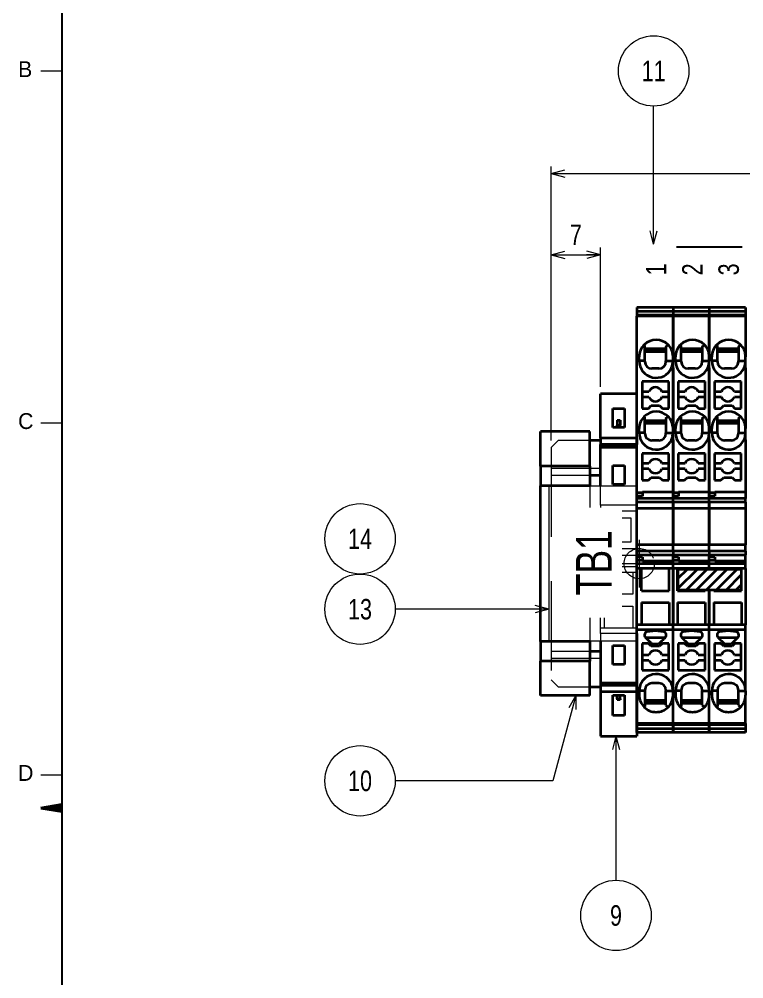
# Model space of a CAD drawing. Header units: millimetres. Extents: x 7 to 587, y 2 to 418.
# Drawn here: x 26.9 to 129.9, y 181 to 317.4 of the extents above; entities that cross this region are included whole.
import ezdxf
from ezdxf.enums import TextEntityAlignment as Align

# ---------------------------------------------------------------- set-up
doc = ezdxf.new("R2010")
doc.units = ezdxf.units.MM
doc.linetypes.add('DASHDOT', pattern=[25.3, 12.7, -6.3, 0, -6.3])
doc.linetypes.add('DASHED', pattern=[19, 12.7, -6.3])
for name, color, linetype in [('GR1_01', 7, 'Continuous'), ('GR1_04', 7, 'Continuous'), ('GR1_15', 7, 'Continuous'), ('GR1_16', 7, 'Continuous'), ('図面枠C7M', 7, 'Continuous')]:
    doc.layers.add(name, color=color, linetype=linetype)
doc.styles.add('HG丸ｺﾞｼｯｸM-PRO', font='')
doc.styles.get('HG丸ｺﾞｼｯｸM-PRO').set_extended_font_data('HG丸ｺﾞｼｯｸM-PRO')

# ---------------------------------------------------------------- blocks, each defined once
blk = doc.blocks.new('BLKF025')
at = {"layer": '図面枠C7M', "color": 3, "linetype": 'Continuous', "lineweight": 35}
for p, q in [((30.067393, 205.236108), (30.09438, 205.263095)), ((30.188706, 205.216), (30.264271, 205.291564)), ((30.310019, 205.195891), (30.434161, 205.320033)), ((30.431331, 205.175782), (30.604052, 205.348503)), ((30.552644, 205.155673), (30.773942, 205.376972)), ((30.673956, 205.135565), (30.943833, 205.405441)), ((30.795269, 205.115456), (31.113723, 205.43391)), ((30.916582, 205.095347), (31.283614, 205.462379)), ((31.037894, 205.075238), (31.453504, 205.490848)), ((31.159207, 205.05513), (31.623395, 205.519317)), ((31.280519, 205.035021), (31.793285, 205.547787)), ((31.401832, 205.014912), (31.963176, 205.576256)), ((31.523145, 204.994803), (32.133066, 205.604725)), ((31.644457, 204.974695), (32.302957, 205.633194)), ((31.76577, 204.954586), (32.472847, 205.661663)), ((31.887082, 204.934477), (32.642738, 205.690132)), ((32.008395, 204.914368), (32.812628, 205.718601)), ((32.129708, 204.894259), (32.982519, 205.747071)), ((32.25102, 204.874151), (33, 205.62313)), ((32.372333, 204.854042), (33, 205.481709)), ((32.493645, 204.833933), (33, 205.340288)), ((32.614958, 204.813824), (33, 205.198866)), ((32.736271, 204.793716), (33, 205.057445)), ((32.857583, 204.773607), (33, 204.916024)), ((32.978896, 204.753498), (33, 204.774602))]:
    blk.add_line(p, q, dxfattribs=at)
blk = doc.blocks.new('BLKF023')
at = {"layer": '図面枠C7M', "color": 2, "linetype": 'Continuous', "lineweight": 25}
blk.add_line((33, 410), (33, 10), dxfattribs=at)
at = {"layer": '図面枠C7M', "color": 4, "linetype": 'Continuous', "lineweight": 13}
for p, q in [((30, 310), (33, 310)), ((30, 260), (33, 260)), ((30, 210), (33, 210))]:
    blk.add_line(p, q, dxfattribs=at)
at = {"layer": '図面枠C7M', "color": 3, "linetype": 'Continuous', "lineweight": 35}
for p, q in [((33, 205.75), (30, 205.25)), ((30, 205.25), (33, 204.75))]:
    blk.add_line(p, q, dxfattribs=at)
blk.add_blockref('BLKF025', (0, 0), dxfattribs=at)
at = {"layer": '図面枠C7M', "color": 4, "linetype": 'Continuous', "lineweight": 13, "style": 'HG丸ｺﾞｼｯｸM-PRO'}
for s, width, p in [('B', 1.004704, (26.79, 308.45)), ('D', 1.002334, (26.79, 208.45))]:
    blk.add_text(s, height=2.25, dxfattribs=dict(at, width=width)).set_placement(p, align=Align.BOTTOM_LEFT)
at = {"layer": '図面枠C7M', "color": 3, "linetype": 'Continuous', "lineweight": 35, "style": 'HG丸ｺﾞｼｯｸM-PRO', "width": 1.001214}
blk.add_text('C', height=2.25, dxfattribs=at).set_placement((26.79, 258.45), align=Align.BOTTOM_LEFT)
blk = doc.blocks.new('FXTIP_ARROW_S')
at = {"color": 0, "linetype": 'Continuous', "lineweight": -2}
for q in [(-1, 0), (-0.966, 0.259), (-0.966, -0.259)]:
    blk.add_line((0, 0), q, dxfattribs=at)
blk = doc.blocks.new('FXTIP_ARROW_E')
at = {"color": 0, "linetype": 'Continuous', "lineweight": -2}
for q in [(-1, 0), (-0.966, 0.259), (-0.966, -0.259)]:
    blk.add_line((0, 0), q, dxfattribs=at)
blk = doc.blocks.new('BLKF072')
at = {"layer": 'GR1_04', "color": 3, "linetype": 'Continuous', "lineweight": 35}
for p, q in [((120.49, 239.22), (120.49, 236.22)), ((120.49, 239.22), (129.49, 239.22)), ((129.49, 239.22), (129.49, 236.22)), ((129.49, 236.22), (120.49, 236.22))]:
    blk.add_line(p, q, dxfattribs=at)
blk = doc.blocks.new('BLKF073')
at = {"layer": 'GR1_01', "color": 3, "linetype": 'Continuous', "lineweight": 35}
for p, q in [((109.5, 257.83), (109.5, 264.1)), ((114.65, 264.1), (109.5, 264.1)), ((114.65, 257.83), (114.65, 264.1)), ((111.23, 262.05), (112.93, 262.05)), ((111.23, 259.35), (111.23, 262.05)), ((112.93, 262.05), (112.93, 259.35)), ((111.88, 259.35), (111.23, 259.35)), ((111.88, 260.39), (112.28, 260.39)), ((111.88, 260.39), (111.88, 259.69)), ((111.88, 259.69), (112.28, 259.69)), ((111.88, 259.35), (111.88, 259.69)), ((112.28, 259.35), (111.88, 259.35)), ((112.28, 260.39), (112.28, 259.69)), ((112.28, 259.35), (112.28, 259.69)), ((112.93, 259.35), (112.28, 259.35)), ((109.5, 257.83), (109.5, 256.9)), ((114.65, 257.83), (109.5, 257.83)), ((114.65, 257.83), (114.65, 256.9)), ((114.65, 256.9), (109.5, 256.9)), ((109.5, 256.8), (109.5, 256.9)), ((114.65, 256.8), (109.5, 256.8)), ((109.5, 256.54), (109.5, 256.8)), ((109.5, 256.54), (114.65, 256.54)), ((109.5, 251), (109.5, 256.54)), ((114.65, 256.8), (114.65, 256.9)), ((114.65, 256.54), (114.65, 256.8)), ((114.65, 248.31), (114.65, 256.54)), ((111.23, 253.95), (112.93, 253.95)), ((111.23, 251.25), (111.23, 253.95)), ((112.93, 253.95), (112.93, 251.25)), ((112.93, 251.25), (111.23, 251.25)), ((114.65, 247.49), (114.65, 248.31)), ((114.65, 242.12), (114.65, 247.49)), ((114.65, 241.19), (114.65, 242.12)), ((114.65, 239.52), (114.65, 241.19)), ((114.65, 238.8), (114.65, 239.52)), ((114.65, 230.8), (114.65, 238.8)), ((114.65, 230.08), (114.65, 230.8)), ((114.65, 230.08), (114.65, 223.06)), ((109.5, 229), (109.5, 223.06)), ((111.23, 228.35), (112.93, 228.35)), ((111.23, 225.65), (111.23, 228.35)), ((112.93, 228.35), (112.93, 225.65)), ((112.93, 225.65), (111.23, 225.65)), ((109.5, 223.06), (114.65, 223.06)), ((109.5, 223.06), (109.5, 222.8)), ((109.5, 222.8), (114.65, 222.8)), ((109.5, 222.8), (109.5, 222.7)), ((114.65, 222.7), (109.5, 222.7)), ((109.5, 222.7), (109.5, 221.77)), ((114.65, 223.06), (114.65, 222.8)), ((114.65, 222.8), (114.65, 222.7)), ((114.65, 222.7), (114.65, 221.77)), ((114.65, 221.77), (109.5, 221.77)), ((109.5, 221.77), (109.5, 215.5)), ((111.23, 221.3), (111.88, 221.3)), ((111.23, 218.4), (111.23, 221.3)), ((111.88, 221.3), (112.28, 221.3)), ((111.88, 220.79), (111.88, 221.3)), ((112.28, 221.3), (112.93, 221.3)), ((112.28, 220.79), (112.28, 221.3)), ((112.93, 221.3), (112.93, 218.4)), ((114.65, 221.77), (114.65, 215.5)), ((111.88, 220.79), (111.88, 220.65)), ((111.88, 220.79), (112.28, 220.79)), ((112.28, 220.65), (111.88, 220.65)), ((112.28, 220.79), (112.28, 220.65)), ((112.93, 218.4), (111.23, 218.4)), ((109.5, 215.5), (114.65, 215.5))]:
    blk.add_line(p, q, dxfattribs=at)
at = {"layer": 'GR1_01', "color": 4, "linetype": 'DASHED', "lineweight": 13}
for p, q in [((109.5, 248.31), (109.5, 251)), ((114.65, 248.31), (109.5, 248.31)), ((109.5, 248.31), (109.5, 247.97)), ((112.56, 247.49), (114.65, 247.49)), ((112.56, 246.48), (113.83, 246.48)), ((113.83, 246.48), (113.83, 243.03)), ((113.83, 243.03), (112.56, 243.03)), ((112.56, 242.12), (114.65, 242.12)), ((112.56, 241.19), (114.65, 241.19)), ((114.65, 239.52), (112.56, 239.52)), ((112.56, 238.8), (114.08, 238.8)), ((114.08, 238.8), (114.65, 238.8)), ((114.08, 238.8), (114.08, 235.65)), ((114.08, 235.65), (112.56, 235.65)), ((112.56, 233.95), (114.08, 233.95)), ((114.08, 233.95), (114.08, 230.8)), ((109.5, 230.8), (109.5, 232.27)), ((110.08, 230.8), (110.08, 232.27)), ((109.5, 230.08), (109.5, 230.8)), ((110.08, 230.8), (109.5, 230.8)), ((114.08, 230.8), (110.08, 230.8)), ((114.65, 230.8), (114.08, 230.8)), ((109.5, 230.08), (109.5, 229)), ((114.65, 230.08), (109.5, 230.08))]:
    blk.add_line(p, q, dxfattribs=at)
blk = doc.blocks.new('BLKF074')
at = {"layer": 'GR1_01', "color": 4, "linetype": 'DASHED', "lineweight": 13}
for p, q in [((103.5, 257.5), (102.5, 256.5)), ((102.5, 256.5), (102.5, 223.5)), ((108, 257.5), (103.5, 257.5)), ((109.5, 253.5), (102.5, 253.5)), ((108, 252.5), (102.5, 252.5)), ((108, 227.5), (102.5, 227.5)), ((109.5, 226.5), (102.5, 226.5)), ((103.5, 222.5), (102.5, 223.5)), ((103.5, 222.5), (108, 222.5))]:
    blk.add_line(p, q, dxfattribs=at)
at = {"layer": 'GR1_01', "color": 3, "linetype": 'Continuous', "lineweight": 35}
for p, q in [((109.5, 257.5), (108, 257.5)), ((109.5, 252.5), (108, 252.5)), ((109.5, 227.5), (108, 227.5)), ((108, 222.5), (109.5, 222.5))]:
    blk.add_line(p, q, dxfattribs=at)
at = {"layer": 'GR1_01', "color": 4, "linetype": 'DASHDOT', "lineweight": 13}
for p, q in [((115, 243.38), (115, 236.62)), ((112.56, 240), (118.38, 240))]:
    blk.add_line(p, q, dxfattribs=at)
at = {"layer": 'GR1_01', "color": 4, "linetype": 'DASHED', "lineweight": 13}
blk.add_circle((115, 240), 2.15, dxfattribs=at)
blk = doc.blocks.new('BLKF120')
at = {"layer": 'GR1_01', "color": 3, "linetype": 'Continuous', "lineweight": 35}
for p, q in [((101, 253.85), (101, 258.75)), ((108, 258.75), (101, 258.75)), ((108, 253.85), (108, 258.75)), ((101, 253.85), (101, 251.05)), ((108, 253.85), (101, 253.85)), ((108, 253.85), (108, 251)), ((108, 251.05), (101, 251.05)), ((101, 228.95), (101, 251.05)), ((108, 251), (108, 251.05)), ((101, 228.95), (101, 226.15)), ((108, 228.95), (101, 228.95)), ((108, 228.95), (108, 229)), ((108, 229), (108, 228.95)), ((108, 228.95), (108, 226.15)), ((101, 221.25), (101, 226.15)), ((108, 226.15), (101, 226.15)), ((108, 221.25), (108, 226.15)), ((108, 221.25), (101, 221.25))]:
    blk.add_line(p, q, dxfattribs=at)
at = {"layer": 'GR1_01', "color": 4, "linetype": 'DASHED', "lineweight": 13}
for p, q in [((108, 251), (108, 247.97)), ((108, 232.27), (108, 229))]:
    blk.add_line(p, q, dxfattribs=at)
blk = doc.blocks.new('BLKF133')
at = {"layer": 'GR1_01', "color": 4, "linetype": 'Continuous', "lineweight": 13}
for p, q in [((114.65, 251), (102.15, 251)), ((102.15, 251), (102.15, 229)), ((114.65, 229), (114.65, 251)), ((102.15, 229), (114.65, 229))]:
    blk.add_line(p, q, dxfattribs=at)
blk = doc.blocks.new('BLKF134')
at = {"layer": 'GR1_01', "color": 3, "linetype": 'Continuous', "lineweight": 35}
for p, q in [((114.65, 276.4), (114.65, 275.85)), ((119.8, 276.4), (114.65, 276.4)), ((114.65, 275.85), (114.65, 275.32)), ((114.65, 275.85), (119.8, 275.85)), ((119.8, 276.4), (119.8, 275.85)), ((119.8, 275.85), (119.8, 275.32)), ((119.8, 275.32), (114.65, 275.32)), ((114.65, 275.32), (114.65, 275.15)), ((114.65, 250.05), (114.65, 275.15)), ((119.8, 275.15), (114.65, 275.15)), ((119.8, 275.32), (119.8, 275.15)), ((119.8, 275.15), (119.8, 270.4)), ((115.8, 271), (115.7, 271.1)), ((115.8, 270.55), (115.8, 271)), ((115.8, 270.4), (115.8, 270.55)), ((115.8, 270.55), (118.8, 270.55)), ((115.8, 270.15), (115.8, 270.4)), ((118.8, 270.4), (115.8, 270.4)), ((115.8, 268.8), (115.8, 270.15)), ((115.8, 270.15), (118.8, 270.15)), ((118.8, 270.8), (119.1, 271.1)), ((118.8, 270.8), (118.8, 270.55)), ((118.8, 270.55), (118.8, 270.4)), ((118.8, 270.4), (118.8, 270.15)), ((118.8, 270.15), (118.8, 268.8)), ((119.8, 270.4), (119.58, 270.4)), ((119.8, 270.4), (119.8, 269.4)), ((115, 268.8), (115, 269.4)), ((115.8, 268.8), (115, 268.8)), ((115.8, 268.7), (115.8, 268.8)), ((118.8, 268.8), (119.8, 268.8)), ((118.8, 268.7), (118.8, 268.8)), ((119.8, 268.8), (119.8, 269.4)), ((119.8, 267.8), (119.8, 268.8)), ((119.8, 267.8), (119.58, 267.8)), ((119.8, 267.8), (119.8, 260.2)), ((119.2, 265.85), (115.4, 265.85)), ((115.4, 265.85), (115.4, 264.45)), ((119.2, 264.45), (119.2, 265.85)), ((115.4, 264.45), (116.38, 264.45)), ((115.4, 264.45), (115.4, 263.65)), ((116.38, 263.65), (115.4, 263.65)), ((115.4, 263.65), (115.4, 262.05)), ((118.22, 264.45), (119.2, 264.45)), ((119.2, 263.65), (118.22, 263.65)), ((119.2, 263.65), (119.2, 264.45)), ((119.2, 262.05), (119.2, 263.65)), ((115.4, 262.05), (116.3, 262.05)), ((116.3, 262.05), (116.7, 262.45)), ((116.7, 262.45), (117.9, 262.45)), ((117.9, 262.45), (118.3, 262.05)), ((118.3, 262.05), (119.2, 262.05)), ((115.8, 260.8), (115.7, 260.9)), ((115.8, 260.35), (115.8, 260.8)), ((118.8, 260.6), (119.1, 260.9)), ((118.8, 260.6), (118.8, 260.35)), ((115, 258.6), (115, 259.2)), ((115.8, 260.2), (115.8, 260.35)), ((115.8, 260.35), (118.8, 260.35)), ((115.8, 259.95), (115.8, 260.2)), ((118.8, 260.2), (115.8, 260.2)), ((115.8, 258.6), (115.8, 259.95)), ((115.8, 259.95), (118.8, 259.95)), ((118.8, 260.35), (118.8, 260.2)), ((118.8, 260.2), (118.8, 259.95)), ((118.8, 259.95), (118.8, 258.6)), ((119.8, 260.2), (119.58, 260.2)), ((119.8, 260.2), (119.8, 259.2)), ((119.8, 258.6), (119.8, 259.2)), ((115.8, 258.6), (115, 258.6)), ((115.8, 258.5), (115.8, 258.6)), ((118.8, 258.6), (119.8, 258.6)), ((118.8, 258.5), (118.8, 258.6)), ((119.8, 257.6), (119.8, 258.6)), ((119.8, 257.6), (119.58, 257.6)), ((119.8, 257.6), (119.8, 250.15)), ((119.2, 255.65), (115.4, 255.65)), ((115.4, 255.65), (115.4, 254.25)), ((119.2, 254.25), (119.2, 255.65)), ((115.4, 254.25), (115.4, 253.45)), ((115.4, 254.25), (116.38, 254.25)), ((118.22, 254.25), (119.2, 254.25)), ((119.2, 253.45), (119.2, 254.25)), ((115.4, 253.45), (115.4, 251.85)), ((116.38, 253.45), (115.4, 253.45)), ((119.2, 253.45), (118.22, 253.45)), ((119.2, 251.85), (119.2, 253.45)), ((115.4, 251.85), (116.3, 251.85)), ((116.3, 251.85), (116.7, 252.25)), ((116.7, 252.25), (117.9, 252.25)), ((117.9, 252.25), (118.3, 251.85)), ((118.3, 251.85), (119.2, 251.85)), ((114.65, 249.59), (114.65, 250.05)), ((115.45, 250.05), (114.65, 250.05)), ((115.45, 249.59), (114.65, 249.59)), ((114.65, 249.24), (114.65, 249.59)), ((115.45, 250.05), (115.45, 250.15)), ((119.8, 250.15), (115.45, 250.15)), ((115.45, 250.05), (115.45, 249.59)), ((119.8, 250.15), (119.8, 249.24)), ((114.65, 248.73), (114.65, 249.24)), ((119.8, 249.24), (114.65, 249.24)), ((114.65, 247.82), (114.65, 248.73)), ((119.8, 248.73), (114.65, 248.73)), ((119.8, 248.73), (119.8, 249.24)), ((119.8, 248.73), (119.8, 247.82)), ((114.65, 242.68), (114.65, 247.82)), ((119.8, 247.82), (114.65, 247.82)), ((119.8, 247.82), (119.8, 242.68)), ((114.65, 241.77), (114.65, 242.68)), ((119.8, 242.68), (114.65, 242.68)), ((119.8, 241.77), (114.65, 241.77)), ((114.65, 241.77), (114.65, 241.26)), ((119.8, 241.77), (119.8, 242.68)), ((119.8, 241.77), (119.8, 241.26)), ((114.65, 240.91), (114.65, 241.26)), ((114.65, 241.26), (119.8, 241.26)), ((114.65, 240.45), (114.65, 240.91)), ((115.45, 240.91), (114.65, 240.91)), ((115.45, 240.45), (114.65, 240.45)), ((114.65, 240.02), (114.65, 240.45)), ((114.65, 240.02), (119.8, 240.02)), ((114.65, 239.3), (114.65, 240.02)), ((115.45, 240.91), (115.45, 240.45)), ((115.45, 240.45), (115.45, 240.35)), ((119.8, 240.35), (115.45, 240.35)), ((119.8, 240.35), (119.8, 241.26)), ((119.8, 240.02), (119.8, 240.35)), ((119.8, 239.3), (119.8, 240.02)), ((114.65, 231.3), (114.65, 239.3)), ((115.3, 239.3), (114.65, 239.3)), ((115.3, 236.15), (115.3, 239.3)), ((119.23, 239.3), (115.3, 239.3)), ((119.23, 236.15), (119.23, 239.3)), ((119.8, 239.3), (119.23, 239.3)), ((119.8, 239.3), (119.8, 231.3)), ((115.3, 236.15), (119.23, 236.15)), ((115.3, 234.45), (119.23, 234.45)), ((115.3, 234.45), (115.3, 231.3)), ((119.23, 234.45), (119.23, 231.3)), ((115.3, 231.3), (114.65, 231.3)), ((114.65, 230.58), (114.65, 231.3)), ((114.65, 217.26), (114.65, 230.58)), ((119.8, 230.58), (114.65, 230.58)), ((119.23, 231.3), (115.3, 231.3)), ((119.8, 231.3), (119.23, 231.3)), ((119.8, 230.58), (119.8, 231.3)), ((119.8, 222.9), (119.8, 230.58)), ((115.91, 229.48), (118.69, 229.48)), ((116.3, 228.65), (115.4, 228.65)), ((115.4, 228.65), (115.4, 227.05)), ((116.7, 228.25), (116.3, 228.65)), ((117.9, 228.25), (116.7, 228.25)), ((118.3, 228.65), (117.9, 228.25)), ((119.2, 228.65), (118.3, 228.65)), ((119.2, 227.05), (119.2, 228.65)), ((115.4, 227.05), (115.4, 226.25)), ((115.4, 227.05), (116.38, 227.05)), ((118.22, 227.05), (119.2, 227.05)), ((119.2, 226.25), (119.2, 227.05)), ((115.4, 226.25), (115.4, 224.85)), ((116.38, 226.25), (115.4, 226.25)), ((119.2, 226.25), (118.22, 226.25)), ((119.2, 224.85), (119.2, 226.25)), ((115.4, 224.85), (119.2, 224.85)), ((119.8, 222.9), (119.58, 222.9)), ((119.8, 221.9), (119.8, 222.9)), ((115.8, 221.9), (115, 221.9)), ((115, 221.9), (115, 221.3)), ((115.8, 222), (115.8, 221.9)), ((115.8, 221.9), (115.8, 220.55)), ((118.8, 222), (118.8, 221.9)), ((118.8, 221.9), (119.8, 221.9)), ((118.8, 220.55), (118.8, 221.9)), ((119.8, 221.9), (119.8, 221.3)), ((119.8, 220.3), (119.8, 221.3)), ((115.8, 219.7), (115.7, 219.6)), ((118.8, 220.55), (115.8, 220.55)), ((115.8, 220.55), (115.8, 220.3)), ((118.8, 220.3), (115.8, 220.3)), ((115.8, 220.3), (115.8, 220.15)), ((115.8, 220.15), (118.8, 220.15)), ((115.8, 220.15), (115.8, 219.7)), ((118.8, 220.3), (118.8, 220.55)), ((118.8, 220.15), (118.8, 220.3)), ((118.8, 219.9), (118.8, 220.15)), ((118.8, 219.9), (119.1, 219.6)), ((119.8, 220.3), (119.58, 220.3)), ((119.8, 217.26), (119.8, 220.3)), ((114.65, 217.09), (114.65, 217.26)), ((119.8, 217.26), (114.65, 217.26)), ((114.65, 216.55), (114.65, 217.09)), ((119.8, 217.09), (114.65, 217.09)), ((119.8, 217.26), (119.8, 217.09)), ((119.8, 217.09), (119.8, 216.55)), ((114.65, 216), (114.65, 216.55)), ((114.65, 216.55), (119.8, 216.55)), ((119.8, 216), (114.65, 216)), ((119.8, 216.55), (119.8, 216))]:
    blk.add_line(p, q, dxfattribs=at)
for centre, radius, start, end in [((117.4, 269.4), 2.4, 45, 135), ((117.4, 269.4), 2.4, 135, 180), ((117.4, 269.4), 2.4, 24.6243, 45), ((117.4, 269.4), 2.4, 0, 24.6243), ((117.4, 268.8), 2.4, 180, 335.3757), ((116.8, 268.7), 1, 180, 270), ((117.8, 268.7), 1, 270, 0), ((117.4, 268.8), 2.4, 335.3757, 0), ((117.3, 264.05), 1, 23.5782, 156.4218), ((117.3, 264.05), 1, 203.5782, 336.4218), ((117.4, 259.2), 2.4, 135, 180), ((117.4, 259.2), 2.4, 45, 135), ((117.4, 259.2), 2.4, 24.6243, 45), ((117.4, 259.2), 2.4, 0, 24.6243), ((117.4, 258.6), 2.4, 180, 335.3757), ((116.8, 258.5), 1, 180, 270), ((117.8, 258.5), 1, 270, 0), ((117.4, 258.6), 2.4, 335.3757, 0), ((117.3, 253.85), 1, 23.5782, 156.4218), ((117.3, 253.85), 1, 203.5782, 336.4218), ((116.25, 229.85), 0.5, 95.4406, 224.9997), ((118.35, 229.85), 0.5, 315, 84.5597), ((117.3, 226.65), 1, 23.5782, 156.4218), ((117.3, 226.65), 1, 203.5782, 336.4218), ((117.4, 221.9), 2.4, 24.6243, 180), ((116.8, 222), 1, 90, 180), ((117.8, 222), 1, 0, 90), ((117.4, 221.9), 2.4, 0, 24.6243), ((117.4, 221.3), 2.4, 180, 225), ((117.4, 221.3), 2.4, 335.3757, 0), ((117.4, 221.3), 2.4, 225, 315), ((117.4, 221.3), 2.4, 315, 335.3757)]:
    blk.add_arc(centre, radius, start, end, dxfattribs=at)
for points, knots in [([(117.8, 267.7), (117.76, 267.7), (117.68, 267.7), (117.55, 267.7), (117.41, 267.7), (117.28, 267.7), (117.15, 267.7), (117.03, 267.7), (116.91, 267.7), (116.84, 267.7), (116.8, 267.7)], [0, 0, 0, 0, 0.1216783, 0.2511232, 0.3866031, 0.5226333, 0.6535034, 0.7768386, 0.8919103, 1, 1, 1, 1]), ([(117.8, 257.5), (117.76, 257.5), (117.68, 257.5), (117.55, 257.5), (117.41, 257.5), (117.28, 257.5), (117.15, 257.5), (117.03, 257.5), (116.91, 257.5), (116.84, 257.5), (116.8, 257.5)], [0, 0, 0, 0, 0.1216783, 0.2511232, 0.3866031, 0.5226333, 0.6535034, 0.7768386, 0.8919103, 1, 1, 1, 1]), ([(115.91, 229.48), (115.99, 229.4), (116.14, 229.25), (116.37, 229.02), (116.61, 228.79), (116.76, 228.63), (116.84, 228.55)], [0, 0, 0, 0, 0.323038, 0.646076, 0.980696, 1.315315, 1.315315, 1.315315, 1.315315]), ([(118.69, 229.48), (118.61, 229.4), (118.46, 229.25), (118.23, 229.02), (117.99, 228.79), (117.84, 228.63), (117.76, 228.55)], [0, 0, 0, 0, 0.323038, 0.646076, 0.980696, 1.315315, 1.315315, 1.315315, 1.315315]), ([(117.8, 223), (117.76, 223), (117.68, 223), (117.55, 223), (117.41, 223), (117.28, 223), (117.15, 223), (117.03, 223), (116.91, 223), (116.84, 223), (116.8, 223)], [0, 0, 0, 0, 0.1216783, 0.2511232, 0.3866031, 0.5226333, 0.6535034, 0.7768386, 0.8919103, 1, 1, 1, 1])]:
    blk.add_open_spline(points, degree=3, knots=knots, dxfattribs=at)
for points in [[(117.3, 230.45), (117.21, 230.44), (117.03, 230.43), (116.75, 230.4), (116.48, 230.37), (116.29, 230.36), (116.2, 230.35)], [(118.4, 230.35), (118.31, 230.36), (118.12, 230.37), (117.85, 230.4), (117.57, 230.43), (117.39, 230.44), (117.3, 230.45)], [(115.9, 229.5), (115.9, 229.49), (115.9, 229.49), (115.91, 229.48), (115.91, 229.48)], [(118.7, 229.5), (118.7, 229.49), (118.7, 229.49), (118.69, 229.48), (118.69, 229.48)], [(117.76, 228.55), (117.68, 228.55), (117.53, 228.55), (117.3, 228.55), (117.07, 228.55), (116.92, 228.55), (116.84, 228.55)]]:
    blk.add_open_spline(points, degree=3, dxfattribs=at)
blk = doc.blocks.new('BLKF135')
at = {"layer": 'GR1_01', "color": 3, "linetype": 'Continuous', "lineweight": 35}
for p, q in [((119.8, 276.4), (119.8, 275.85)), ((124.95, 276.4), (119.8, 276.4)), ((119.8, 275.85), (119.8, 275.32)), ((119.8, 275.85), (124.95, 275.85)), ((124.95, 276.4), (124.95, 275.85)), ((124.95, 275.85), (124.95, 275.32)), ((124.95, 275.32), (119.8, 275.32)), ((119.8, 275.32), (119.8, 275.15)), ((119.8, 250.05), (119.8, 275.15)), ((124.95, 275.15), (119.8, 275.15)), ((124.95, 275.32), (124.95, 275.15)), ((124.95, 275.15), (124.95, 270.4)), ((120.95, 271), (120.85, 271.1)), ((120.95, 270.55), (120.95, 271)), ((120.95, 270.4), (120.95, 270.55)), ((120.95, 270.55), (123.95, 270.55)), ((120.95, 270.15), (120.95, 270.4)), ((123.95, 270.4), (120.95, 270.4)), ((120.95, 268.8), (120.95, 270.15)), ((120.95, 270.15), (123.95, 270.15)), ((123.95, 270.8), (124.25, 271.1)), ((123.95, 270.8), (123.95, 270.55)), ((123.95, 270.55), (123.95, 270.4)), ((123.95, 270.4), (123.95, 270.15)), ((123.95, 270.15), (123.95, 268.8)), ((124.95, 270.4), (124.73, 270.4)), ((124.95, 270.4), (124.95, 269.4)), ((120.15, 268.8), (120.15, 269.4)), ((120.95, 268.8), (120.15, 268.8)), ((120.95, 268.7), (120.95, 268.8)), ((123.95, 268.8), (124.95, 268.8)), ((123.95, 268.7), (123.95, 268.8)), ((124.95, 268.8), (124.95, 269.4)), ((124.95, 267.8), (124.95, 268.8)), ((124.95, 267.8), (124.73, 267.8)), ((124.95, 267.8), (124.95, 260.2)), ((124.35, 265.85), (120.55, 265.85)), ((120.55, 265.85), (120.55, 264.45)), ((124.35, 264.45), (124.35, 265.85)), ((120.55, 264.45), (121.53, 264.45)), ((120.55, 264.45), (120.55, 263.65)), ((121.53, 263.65), (120.55, 263.65)), ((120.55, 263.65), (120.55, 262.05)), ((123.37, 264.45), (124.35, 264.45)), ((124.35, 263.65), (123.37, 263.65)), ((124.35, 263.65), (124.35, 264.45)), ((124.35, 262.05), (124.35, 263.65)), ((120.55, 262.05), (121.45, 262.05)), ((121.45, 262.05), (121.85, 262.45)), ((121.85, 262.45), (123.05, 262.45)), ((123.05, 262.45), (123.45, 262.05)), ((123.45, 262.05), (124.35, 262.05)), ((120.95, 260.8), (120.85, 260.9)), ((120.95, 260.35), (120.95, 260.8)), ((123.95, 260.6), (124.25, 260.9)), ((123.95, 260.6), (123.95, 260.35)), ((120.15, 258.6), (120.15, 259.2)), ((120.95, 260.2), (120.95, 260.35)), ((120.95, 260.35), (123.95, 260.35)), ((120.95, 259.95), (120.95, 260.2)), ((123.95, 260.2), (120.95, 260.2)), ((120.95, 258.6), (120.95, 259.95)), ((120.95, 259.95), (123.95, 259.95)), ((123.95, 260.35), (123.95, 260.2)), ((123.95, 260.2), (123.95, 259.95)), ((123.95, 259.95), (123.95, 258.6)), ((124.95, 260.2), (124.73, 260.2)), ((124.95, 260.2), (124.95, 259.2)), ((124.95, 258.6), (124.95, 259.2)), ((120.95, 258.6), (120.15, 258.6)), ((120.95, 258.5), (120.95, 258.6)), ((123.95, 258.6), (124.95, 258.6)), ((123.95, 258.5), (123.95, 258.6)), ((124.95, 257.6), (124.95, 258.6)), ((124.95, 257.6), (124.73, 257.6)), ((124.95, 257.6), (124.95, 250.15)), ((124.35, 255.65), (120.55, 255.65)), ((120.55, 255.65), (120.55, 254.25)), ((124.35, 254.25), (124.35, 255.65)), ((120.55, 254.25), (120.55, 253.45)), ((120.55, 254.25), (121.53, 254.25)), ((123.37, 254.25), (124.35, 254.25)), ((124.35, 253.45), (124.35, 254.25)), ((120.55, 253.45), (120.55, 251.85)), ((121.53, 253.45), (120.55, 253.45)), ((124.35, 253.45), (123.37, 253.45)), ((124.35, 251.85), (124.35, 253.45)), ((120.55, 251.85), (121.45, 251.85)), ((121.45, 251.85), (121.85, 252.25)), ((121.85, 252.25), (123.05, 252.25)), ((123.05, 252.25), (123.45, 251.85)), ((123.45, 251.85), (124.35, 251.85)), ((119.8, 249.59), (119.8, 250.05)), ((120.6, 250.05), (119.8, 250.05)), ((120.6, 249.59), (119.8, 249.59)), ((119.8, 249.24), (119.8, 249.59)), ((120.6, 250.05), (120.6, 250.15)), ((124.95, 250.15), (120.6, 250.15)), ((120.6, 250.05), (120.6, 249.59)), ((124.95, 250.15), (124.95, 249.24)), ((119.8, 248.73), (119.8, 249.24)), ((124.95, 249.24), (119.8, 249.24)), ((119.8, 247.82), (119.8, 248.73)), ((124.95, 248.73), (119.8, 248.73)), ((124.95, 248.73), (124.95, 249.24)), ((124.95, 248.73), (124.95, 247.82)), ((119.8, 242.68), (119.8, 247.82)), ((124.95, 247.82), (119.8, 247.82)), ((124.95, 247.82), (124.95, 242.68)), ((119.8, 241.77), (119.8, 242.68)), ((124.95, 242.68), (119.8, 242.68)), ((124.95, 241.77), (119.8, 241.77)), ((119.8, 241.77), (119.8, 241.26)), ((124.95, 241.77), (124.95, 242.68)), ((124.95, 241.77), (124.95, 241.26)), ((119.8, 240.91), (119.8, 241.26)), ((119.8, 241.26), (124.95, 241.26)), ((119.8, 240.45), (119.8, 240.91)), ((120.6, 240.91), (119.8, 240.91)), ((120.6, 240.45), (119.8, 240.45)), ((119.8, 240.02), (119.8, 240.45)), ((119.8, 240.02), (124.95, 240.02)), ((119.8, 239.3), (119.8, 240.02)), ((120.6, 240.91), (120.6, 240.45)), ((120.6, 240.45), (120.6, 240.35)), ((124.95, 240.35), (120.6, 240.35)), ((124.95, 240.35), (124.95, 241.26)), ((124.95, 240.02), (124.95, 240.35)), ((124.95, 239.3), (124.95, 240.02)), ((119.8, 231.3), (119.8, 239.3)), ((120.45, 239.3), (119.8, 239.3)), ((120.45, 236.15), (120.45, 239.3)), ((124.38, 239.3), (120.45, 239.3)), ((124.95, 239.3), (124.38, 239.3)), ((124.38, 239.22), (124.38, 239.3)), ((124.95, 239.3), (124.95, 239.22)), ((120.45, 236.15), (124.38, 236.15)), ((124.38, 236.15), (124.38, 236.22)), ((124.95, 236.22), (124.95, 231.3)), ((120.45, 234.45), (124.38, 234.45)), ((120.45, 234.45), (120.45, 231.3)), ((124.38, 234.45), (124.38, 231.3)), ((120.45, 231.3), (119.8, 231.3)), ((119.8, 230.58), (119.8, 231.3)), ((119.8, 217.26), (119.8, 230.58)), ((124.95, 230.58), (119.8, 230.58)), ((124.38, 231.3), (120.45, 231.3)), ((124.95, 231.3), (124.38, 231.3)), ((124.95, 230.58), (124.95, 231.3)), ((124.95, 222.9), (124.95, 230.58)), ((121.06, 229.48), (123.84, 229.48)), ((121.45, 228.65), (120.55, 228.65)), ((120.55, 228.65), (120.55, 227.05)), ((121.85, 228.25), (121.45, 228.65)), ((123.05, 228.25), (121.85, 228.25)), ((123.45, 228.65), (123.05, 228.25)), ((124.35, 228.65), (123.45, 228.65)), ((124.35, 227.05), (124.35, 228.65)), ((120.55, 227.05), (120.55, 226.25)), ((120.55, 227.05), (121.53, 227.05)), ((123.37, 227.05), (124.35, 227.05)), ((124.35, 226.25), (124.35, 227.05)), ((120.55, 226.25), (120.55, 224.85)), ((121.53, 226.25), (120.55, 226.25)), ((124.35, 226.25), (123.37, 226.25)), ((124.35, 224.85), (124.35, 226.25)), ((120.55, 224.85), (124.35, 224.85)), ((124.95, 222.9), (124.73, 222.9)), ((124.95, 221.9), (124.95, 222.9)), ((120.95, 221.9), (120.15, 221.9)), ((120.15, 221.9), (120.15, 221.3)), ((120.95, 222), (120.95, 221.9)), ((120.95, 221.9), (120.95, 220.55)), ((123.95, 222), (123.95, 221.9)), ((123.95, 221.9), (124.95, 221.9)), ((123.95, 220.55), (123.95, 221.9)), ((124.95, 221.9), (124.95, 221.3)), ((124.95, 220.3), (124.95, 221.3)), ((120.95, 219.7), (120.85, 219.6)), ((123.95, 220.55), (120.95, 220.55)), ((120.95, 220.55), (120.95, 220.3)), ((123.95, 220.3), (120.95, 220.3)), ((120.95, 220.3), (120.95, 220.15)), ((120.95, 220.15), (123.95, 220.15)), ((120.95, 220.15), (120.95, 219.7)), ((123.95, 220.3), (123.95, 220.55)), ((123.95, 220.15), (123.95, 220.3)), ((123.95, 219.9), (123.95, 220.15)), ((123.95, 219.9), (124.25, 219.6)), ((124.95, 220.3), (124.73, 220.3)), ((124.95, 217.26), (124.95, 220.3)), ((119.8, 217.09), (119.8, 217.26)), ((124.95, 217.26), (119.8, 217.26)), ((119.8, 216.55), (119.8, 217.09)), ((124.95, 217.09), (119.8, 217.09)), ((124.95, 217.26), (124.95, 217.09)), ((124.95, 217.09), (124.95, 216.55)), ((119.8, 216), (119.8, 216.55)), ((119.8, 216.55), (124.95, 216.55)), ((124.95, 216), (119.8, 216)), ((124.95, 216.55), (124.95, 216))]:
    blk.add_line(p, q, dxfattribs=at)
for centre, radius, start, end in [((122.55, 269.4), 2.4, 45, 135), ((122.55, 269.4), 2.4, 135, 180), ((122.55, 269.4), 2.4, 24.6243, 45), ((122.55, 269.4), 2.4, 0, 24.6243), ((122.55, 268.8), 2.4, 180, 335.3757), ((121.95, 268.7), 1, 180, 270), ((122.95, 268.7), 1, 270, 0), ((122.55, 268.8), 2.4, 335.3757, 0), ((122.45, 264.05), 1, 23.5782, 156.4218), ((122.45, 264.05), 1, 203.5782, 336.4218), ((122.55, 259.2), 2.4, 135, 180), ((122.55, 259.2), 2.4, 45, 135), ((122.55, 259.2), 2.4, 24.6243, 45), ((122.55, 259.2), 2.4, 0, 24.6243), ((122.55, 258.6), 2.4, 180, 335.3757), ((121.95, 258.5), 1, 180, 270), ((122.95, 258.5), 1, 270, 0), ((122.55, 258.6), 2.4, 335.3757, 0), ((122.45, 253.85), 1, 23.5782, 156.4218), ((122.45, 253.85), 1, 203.5782, 336.4218), ((121.4, 229.85), 0.5, 95.4406, 224.9997), ((123.5, 229.85), 0.5, 315, 84.5597), ((122.45, 226.65), 1, 23.5782, 156.4218), ((122.45, 226.65), 1, 203.5782, 336.4218), ((122.55, 221.9), 2.4, 24.6243, 180), ((121.95, 222), 1, 90, 180), ((122.95, 222), 1, 0, 90), ((122.55, 221.9), 2.4, 0, 24.6243), ((122.55, 221.3), 2.4, 180, 225), ((122.55, 221.3), 2.4, 335.3757, 0), ((122.55, 221.3), 2.4, 225, 315), ((122.55, 221.3), 2.4, 315, 335.3757)]:
    blk.add_arc(centre, radius, start, end, dxfattribs=at)
for points, knots in [([(122.95, 267.7), (122.91, 267.7), (122.83, 267.7), (122.7, 267.7), (122.56, 267.7), (122.43, 267.7), (122.3, 267.7), (122.18, 267.7), (122.06, 267.7), (121.99, 267.7), (121.95, 267.7)], [0, 0, 0, 0, 0.1216783, 0.2511232, 0.3866031, 0.5226333, 0.6535034, 0.7768386, 0.8919103, 1, 1, 1, 1]), ([(122.95, 257.5), (122.91, 257.5), (122.83, 257.5), (122.7, 257.5), (122.56, 257.5), (122.43, 257.5), (122.3, 257.5), (122.18, 257.5), (122.06, 257.5), (121.99, 257.5), (121.95, 257.5)], [0, 0, 0, 0, 0.1216783, 0.2511232, 0.3866031, 0.5226333, 0.6535034, 0.7768386, 0.8919103, 1, 1, 1, 1]), ([(121.06, 229.48), (121.14, 229.4), (121.29, 229.25), (121.52, 229.02), (121.76, 228.79), (121.91, 228.63), (121.99, 228.55)], [0, 0, 0, 0, 0.323038, 0.646076, 0.980696, 1.315315, 1.315315, 1.315315, 1.315315]), ([(123.84, 229.48), (123.76, 229.4), (123.61, 229.25), (123.38, 229.02), (123.14, 228.79), (122.99, 228.63), (122.91, 228.55)], [0, 0, 0, 0, 0.323038, 0.646076, 0.980696, 1.315315, 1.315315, 1.315315, 1.315315]), ([(122.95, 223), (122.91, 223), (122.83, 223), (122.7, 223), (122.56, 223), (122.43, 223), (122.3, 223), (122.18, 223), (122.06, 223), (121.99, 223), (121.95, 223)], [0, 0, 0, 0, 0.1216783, 0.2511232, 0.3866031, 0.5226333, 0.6535034, 0.7768386, 0.8919103, 1, 1, 1, 1])]:
    blk.add_open_spline(points, degree=3, knots=knots, dxfattribs=at)
for points in [[(122.45, 230.45), (122.36, 230.44), (122.18, 230.43), (121.9, 230.4), (121.63, 230.37), (121.44, 230.36), (121.35, 230.35)], [(123.55, 230.35), (123.46, 230.36), (123.27, 230.37), (123, 230.4), (122.72, 230.43), (122.54, 230.44), (122.45, 230.45)], [(121.05, 229.5), (121.05, 229.49), (121.05, 229.49), (121.06, 229.48), (121.06, 229.48)], [(123.85, 229.5), (123.85, 229.49), (123.85, 229.49), (123.84, 229.48), (123.84, 229.48)], [(122.91, 228.55), (122.83, 228.55), (122.68, 228.55), (122.45, 228.55), (122.22, 228.55), (122.07, 228.55), (121.99, 228.55)]]:
    blk.add_open_spline(points, degree=3, dxfattribs=at)
blk = doc.blocks.new('BLKF136')
at = {"layer": 'GR1_01', "color": 3, "linetype": 'Continuous', "lineweight": 35}
for p, q in [((124.95, 276.4), (124.95, 275.85)), ((130.1, 276.4), (124.95, 276.4)), ((124.95, 275.85), (124.95, 275.32)), ((124.95, 275.85), (130.1, 275.85)), ((130.1, 276.4), (130.1, 275.85)), ((130.1, 275.85), (130.1, 275.32)), ((130.1, 275.32), (124.95, 275.32)), ((124.95, 275.32), (124.95, 275.15)), ((124.95, 250.05), (124.95, 275.15)), ((130.1, 275.15), (124.95, 275.15)), ((130.1, 275.32), (130.1, 275.15)), ((130.1, 275.15), (130.1, 270.4)), ((126.1, 271), (126, 271.1)), ((126.1, 270.55), (126.1, 271)), ((126.1, 270.4), (126.1, 270.55)), ((126.1, 270.55), (129.1, 270.55)), ((126.1, 270.15), (126.1, 270.4)), ((129.1, 270.4), (126.1, 270.4)), ((126.1, 268.8), (126.1, 270.15)), ((126.1, 270.15), (129.1, 270.15)), ((129.1, 270.8), (129.4, 271.1)), ((129.1, 270.8), (129.1, 270.55)), ((129.1, 270.55), (129.1, 270.4)), ((129.1, 270.4), (129.1, 270.15)), ((129.1, 270.15), (129.1, 268.8)), ((130.1, 270.4), (129.88, 270.4)), ((130.1, 270.4), (130.1, 269.4)), ((125.3, 268.8), (125.3, 269.4)), ((126.1, 268.8), (125.3, 268.8)), ((126.1, 268.7), (126.1, 268.8)), ((129.1, 268.8), (130.1, 268.8)), ((129.1, 268.7), (129.1, 268.8)), ((130.1, 268.8), (130.1, 269.4)), ((130.1, 267.8), (130.1, 268.8)), ((130.1, 267.8), (129.88, 267.8)), ((130.1, 267.8), (130.1, 260.2)), ((129.5, 265.85), (125.7, 265.85)), ((125.7, 265.85), (125.7, 264.45)), ((129.5, 264.45), (129.5, 265.85)), ((125.7, 264.45), (126.68, 264.45)), ((125.7, 264.45), (125.7, 263.65)), ((126.68, 263.65), (125.7, 263.65)), ((125.7, 263.65), (125.7, 262.05)), ((128.52, 264.45), (129.5, 264.45)), ((129.5, 263.65), (128.52, 263.65)), ((129.5, 263.65), (129.5, 264.45)), ((129.5, 262.05), (129.5, 263.65)), ((125.7, 262.05), (126.6, 262.05)), ((126.6, 262.05), (127, 262.45)), ((127, 262.45), (128.2, 262.45)), ((128.2, 262.45), (128.6, 262.05)), ((128.6, 262.05), (129.5, 262.05)), ((126.1, 260.8), (126, 260.9)), ((126.1, 260.35), (126.1, 260.8)), ((129.1, 260.6), (129.4, 260.9)), ((129.1, 260.6), (129.1, 260.35)), ((125.3, 258.6), (125.3, 259.2)), ((126.1, 260.2), (126.1, 260.35)), ((126.1, 260.35), (129.1, 260.35)), ((126.1, 259.95), (126.1, 260.2)), ((129.1, 260.2), (126.1, 260.2)), ((126.1, 258.6), (126.1, 259.95)), ((126.1, 259.95), (129.1, 259.95)), ((129.1, 260.35), (129.1, 260.2)), ((129.1, 260.2), (129.1, 259.95)), ((129.1, 259.95), (129.1, 258.6)), ((130.1, 260.2), (129.88, 260.2)), ((130.1, 260.2), (130.1, 259.2)), ((130.1, 258.6), (130.1, 259.2)), ((126.1, 258.6), (125.3, 258.6)), ((126.1, 258.5), (126.1, 258.6)), ((129.1, 258.6), (130.1, 258.6)), ((129.1, 258.5), (129.1, 258.6)), ((130.1, 257.6), (130.1, 258.6)), ((130.1, 257.6), (129.88, 257.6)), ((130.1, 257.6), (130.1, 250.15)), ((129.5, 255.65), (125.7, 255.65)), ((125.7, 255.65), (125.7, 254.25)), ((129.5, 254.25), (129.5, 255.65)), ((125.7, 254.25), (125.7, 253.45)), ((125.7, 254.25), (126.68, 254.25)), ((128.52, 254.25), (129.5, 254.25)), ((129.5, 253.45), (129.5, 254.25)), ((125.7, 253.45), (125.7, 251.85)), ((126.68, 253.45), (125.7, 253.45)), ((129.5, 253.45), (128.52, 253.45)), ((129.5, 251.85), (129.5, 253.45)), ((125.7, 251.85), (126.6, 251.85)), ((126.6, 251.85), (127, 252.25)), ((127, 252.25), (128.2, 252.25)), ((128.2, 252.25), (128.6, 251.85)), ((128.6, 251.85), (129.5, 251.85)), ((124.95, 249.59), (124.95, 250.05)), ((125.75, 250.05), (124.95, 250.05)), ((125.75, 249.59), (124.95, 249.59)), ((124.95, 249.24), (124.95, 249.59)), ((125.75, 250.05), (125.75, 250.15)), ((130.1, 250.15), (125.75, 250.15)), ((125.75, 250.05), (125.75, 249.59)), ((130.1, 250.15), (130.1, 249.24)), ((124.95, 248.73), (124.95, 249.24)), ((130.1, 249.24), (124.95, 249.24)), ((124.95, 247.82), (124.95, 248.73)), ((130.1, 248.73), (124.95, 248.73)), ((130.1, 248.73), (130.1, 249.24)), ((130.1, 248.73), (130.1, 247.82)), ((124.95, 242.68), (124.95, 247.82)), ((130.1, 247.82), (124.95, 247.82)), ((130.1, 247.82), (130.1, 242.68)), ((124.95, 241.77), (124.95, 242.68)), ((130.1, 242.68), (124.95, 242.68)), ((130.1, 241.77), (124.95, 241.77)), ((124.95, 241.77), (124.95, 241.26)), ((130.1, 241.77), (130.1, 242.68)), ((130.1, 241.77), (130.1, 241.26)), ((124.95, 240.91), (124.95, 241.26)), ((124.95, 241.26), (130.1, 241.26)), ((124.95, 240.45), (124.95, 240.91)), ((125.75, 240.91), (124.95, 240.91)), ((125.75, 240.45), (124.95, 240.45)), ((124.95, 240.02), (124.95, 240.45)), ((124.95, 240.02), (130.1, 240.02)), ((124.95, 239.3), (124.95, 240.02)), ((125.75, 240.91), (125.75, 240.45)), ((125.75, 240.45), (125.75, 240.35)), ((130.1, 240.35), (125.75, 240.35)), ((130.1, 240.35), (130.1, 241.26)), ((130.1, 240.02), (130.1, 240.35)), ((130.1, 239.3), (130.1, 240.02)), ((125.6, 239.3), (124.95, 239.3)), ((124.95, 239.22), (124.95, 239.3)), ((129.53, 239.3), (125.6, 239.3)), ((125.6, 239.22), (125.6, 239.3)), ((129.53, 236.15), (129.53, 239.3)), ((130.1, 239.3), (129.53, 239.3)), ((130.1, 239.3), (130.1, 231.3)), ((124.95, 231.3), (124.95, 236.22)), ((125.6, 236.15), (125.6, 236.22)), ((125.6, 236.15), (129.53, 236.15)), ((125.6, 234.45), (129.53, 234.45)), ((125.6, 234.45), (125.6, 231.3)), ((129.53, 234.45), (129.53, 231.3)), ((125.6, 231.3), (124.95, 231.3)), ((124.95, 230.58), (124.95, 231.3)), ((124.95, 217.26), (124.95, 230.58)), ((130.1, 230.58), (124.95, 230.58)), ((129.53, 231.3), (125.6, 231.3)), ((130.1, 231.3), (129.53, 231.3)), ((130.1, 230.58), (130.1, 231.3)), ((130.1, 222.9), (130.1, 230.58)), ((126.21, 229.48), (128.99, 229.48)), ((126.6, 228.65), (125.7, 228.65)), ((125.7, 228.65), (125.7, 227.05)), ((127, 228.25), (126.6, 228.65)), ((128.2, 228.25), (127, 228.25)), ((128.6, 228.65), (128.2, 228.25)), ((129.5, 228.65), (128.6, 228.65)), ((129.5, 227.05), (129.5, 228.65)), ((125.7, 227.05), (125.7, 226.25)), ((125.7, 227.05), (126.68, 227.05)), ((128.52, 227.05), (129.5, 227.05)), ((129.5, 226.25), (129.5, 227.05)), ((125.7, 226.25), (125.7, 224.85)), ((126.68, 226.25), (125.7, 226.25)), ((129.5, 226.25), (128.52, 226.25)), ((129.5, 224.85), (129.5, 226.25)), ((125.7, 224.85), (129.5, 224.85)), ((130.1, 222.9), (129.88, 222.9)), ((130.1, 221.9), (130.1, 222.9)), ((126.1, 221.9), (125.3, 221.9)), ((125.3, 221.9), (125.3, 221.3)), ((126.1, 222), (126.1, 221.9)), ((126.1, 221.9), (126.1, 220.55)), ((129.1, 222), (129.1, 221.9)), ((129.1, 221.9), (130.1, 221.9)), ((129.1, 220.55), (129.1, 221.9)), ((130.1, 221.9), (130.1, 221.3)), ((130.1, 220.3), (130.1, 221.3)), ((126.1, 219.7), (126, 219.6)), ((129.1, 220.55), (126.1, 220.55)), ((126.1, 220.55), (126.1, 220.3)), ((129.1, 220.3), (126.1, 220.3)), ((126.1, 220.3), (126.1, 220.15)), ((126.1, 220.15), (129.1, 220.15)), ((126.1, 220.15), (126.1, 219.7)), ((129.1, 220.3), (129.1, 220.55)), ((129.1, 220.15), (129.1, 220.3)), ((129.1, 219.9), (129.1, 220.15)), ((129.1, 219.9), (129.4, 219.6)), ((130.1, 220.3), (129.88, 220.3)), ((130.1, 217.26), (130.1, 220.3)), ((124.95, 217.09), (124.95, 217.26)), ((130.1, 217.26), (124.95, 217.26)), ((124.95, 216.55), (124.95, 217.09)), ((130.1, 217.09), (124.95, 217.09)), ((130.1, 217.26), (130.1, 217.09)), ((130.1, 217.09), (130.1, 216.55)), ((124.95, 216), (124.95, 216.55)), ((124.95, 216.55), (130.1, 216.55)), ((130.1, 216), (124.95, 216)), ((130.1, 216.55), (130.1, 216))]:
    blk.add_line(p, q, dxfattribs=at)
for centre, radius, start, end in [((127.7, 269.4), 2.4, 45, 135), ((127.7, 269.4), 2.4, 135, 180), ((127.7, 269.4), 2.4, 24.6243, 45), ((127.7, 269.4), 2.4, 0, 24.6243), ((127.7, 268.8), 2.4, 180, 335.3757), ((127.1, 268.7), 1, 180, 270), ((128.1, 268.7), 1, 270, 0), ((127.7, 268.8), 2.4, 335.3757, 0), ((127.6, 264.05), 1, 23.5782, 156.4218), ((127.6, 264.05), 1, 203.5782, 336.4218), ((127.7, 259.2), 2.4, 135, 180), ((127.7, 259.2), 2.4, 45, 135), ((127.7, 259.2), 2.4, 24.6243, 45), ((127.7, 259.2), 2.4, 0, 24.6243), ((127.7, 258.6), 2.4, 180, 335.3757), ((127.1, 258.5), 1, 180, 270), ((128.1, 258.5), 1, 270, 0), ((127.7, 258.6), 2.4, 335.3757, 0), ((127.6, 253.85), 1, 23.5782, 156.4218), ((127.6, 253.85), 1, 203.5782, 336.4218), ((126.55, 229.85), 0.5, 95.4406, 224.9997), ((128.65, 229.85), 0.5, 315, 84.5597), ((127.6, 226.65), 1, 23.5782, 156.4218), ((127.6, 226.65), 1, 203.5782, 336.4218), ((127.7, 221.9), 2.4, 24.6243, 180), ((127.1, 222), 1, 90, 180), ((128.1, 222), 1, 0, 90), ((127.7, 221.9), 2.4, 0, 24.6243), ((127.7, 221.3), 2.4, 180, 225), ((127.7, 221.3), 2.4, 335.3757, 0), ((127.7, 221.3), 2.4, 225, 315), ((127.7, 221.3), 2.4, 315, 335.3757)]:
    blk.add_arc(centre, radius, start, end, dxfattribs=at)
for points, knots in [([(128.1, 267.7), (128.06, 267.7), (127.98, 267.7), (127.85, 267.7), (127.71, 267.7), (127.58, 267.7), (127.45, 267.7), (127.33, 267.7), (127.21, 267.7), (127.14, 267.7), (127.1, 267.7)], [0, 0, 0, 0, 0.1216783, 0.2511232, 0.3866031, 0.5226333, 0.6535034, 0.7768386, 0.8919103, 1, 1, 1, 1]), ([(128.1, 257.5), (128.06, 257.5), (127.98, 257.5), (127.85, 257.5), (127.71, 257.5), (127.58, 257.5), (127.45, 257.5), (127.33, 257.5), (127.21, 257.5), (127.14, 257.5), (127.1, 257.5)], [0, 0, 0, 0, 0.1216783, 0.2511232, 0.3866031, 0.5226333, 0.6535034, 0.7768386, 0.8919103, 1, 1, 1, 1]), ([(126.21, 229.48), (126.29, 229.4), (126.44, 229.25), (126.67, 229.02), (126.91, 228.79), (127.06, 228.63), (127.14, 228.55)], [0, 0, 0, 0, 0.323038, 0.646076, 0.980696, 1.315315, 1.315315, 1.315315, 1.315315]), ([(128.99, 229.48), (128.91, 229.4), (128.76, 229.25), (128.53, 229.02), (128.29, 228.79), (128.14, 228.63), (128.06, 228.55)], [0, 0, 0, 0, 0.323038, 0.646076, 0.980696, 1.315315, 1.315315, 1.315315, 1.315315]), ([(128.1, 223), (128.06, 223), (127.98, 223), (127.85, 223), (127.71, 223), (127.58, 223), (127.45, 223), (127.33, 223), (127.21, 223), (127.14, 223), (127.1, 223)], [0, 0, 0, 0, 0.1216783, 0.2511232, 0.3866031, 0.5226333, 0.6535034, 0.7768386, 0.8919103, 1, 1, 1, 1])]:
    blk.add_open_spline(points, degree=3, knots=knots, dxfattribs=at)
for points in [[(127.6, 230.45), (127.51, 230.44), (127.33, 230.43), (127.05, 230.4), (126.78, 230.37), (126.59, 230.36), (126.5, 230.35)], [(128.7, 230.35), (128.61, 230.36), (128.42, 230.37), (128.15, 230.4), (127.87, 230.43), (127.69, 230.44), (127.6, 230.45)], [(126.2, 229.5), (126.2, 229.49), (126.2, 229.49), (126.21, 229.48), (126.21, 229.48)], [(129, 229.5), (129, 229.49), (129, 229.49), (128.99, 229.48), (128.99, 229.48)], [(128.06, 228.55), (127.98, 228.55), (127.83, 228.55), (127.6, 228.55), (127.37, 228.55), (127.22, 228.55), (127.14, 228.55)]]:
    blk.add_open_spline(points, degree=3, dxfattribs=at)

msp = doc.modelspace()

# ---------------------------------------------------------------- hatches: boundary and pattern name
at = {"layer": 'GR1_04', "linetype": 'Continuous', "lineweight": 35}
h = msp.add_hatch(dxfattribs=at)
h.set_pattern_fill('_USER', color=3, angle=45, style=0, pattern_type=0)
h.set_pattern_definition([(45, (0, 0), (-0.7071068, 0.7071068), [])])
h.paths.add_polyline_path([(129.49, 239.22), (120.49, 239.22), (120.49, 236.22), (129.49, 236.22)], flags=0)

# ---------------------------------------------------------------- linework, layer by layer
at = {"layer": 'GR1_15', "color": 4, "linetype": 'Continuous', "lineweight": 13}
for p, q in [((117.05, 285.37), (117.05, 305)), ((102.15, 233.52), (80.35, 233.52)), ((105.99, 221.25), (102.74, 209.13)), ((111.7, 215.5), (111.7, 195)), ((102.74, 209.13), (80.35, 209.13))]:
    msp.add_line(p, q, dxfattribs=at)
for centre in [(117.05, 310), (75.35, 243.52), (75.35, 233.52), (75.35, 209.13), (111.7, 190)]:
    msp.add_circle(centre, 5, dxfattribs=at)
at = {"layer": 'GR1_16', "color": 4, "linetype": 'Continuous', "lineweight": 13}
for p, q in [((102.5, 257.5), (102.5, 296.41)), ((102.5, 295.41), (482.5, 295.41)), ((102.5, 257.5), (102.5, 284.89)), ((102.5, 283.89), (109.5, 283.89)), ((109.5, 265.1), (109.5, 284.89))]:
    msp.add_line(p, q, dxfattribs=at)
at = {"layer": 'GR1_16', "color": 2, "linetype": 'Continuous', "lineweight": 25}
msp.add_line((120.3, 285), (129.6, 285), dxfattribs=at)

# ---------------------------------------------------------------- block references
at = {"layer": 'GR1_01', "color": 3, "linetype": 'Continuous', "lineweight": 35}
for name in ['BLKF134', 'BLKF135', 'BLKF136', 'BLKF073', 'BLKF120']:
    msp.add_blockref(name, (0, 0), dxfattribs=at)
at = {"layer": 'GR1_01', "color": 4, "linetype": 'DASHED', "lineweight": 13}
msp.add_blockref('BLKF074', (0, 0), dxfattribs=at)
at = {"layer": 'GR1_01', "color": 4, "linetype": 'Continuous', "lineweight": 13}
msp.add_blockref('BLKF133', (0, 0), dxfattribs=at)
at = {"layer": 'GR1_04', "color": 3, "linetype": 'Continuous', "lineweight": 35}
msp.add_blockref('BLKF072', (0, 0), dxfattribs=at)
at = {"layer": 'GR1_15', "color": 4, "linetype": 'Continuous', "lineweight": 13, "xscale": 2, "yscale": 2}
for p, rotation in [((117.05, 285.37), 270), ((105.99, 221.25), 75.00000000000003), ((111.7, 215.5), 90)]:
    msp.add_blockref('FXTIP_ARROW_S', p, dxfattribs=dict(at, rotation=rotation))
msp.add_blockref('FXTIP_ARROW_S', (102.15, 233.52), dxfattribs=at)
at = {"layer": 'GR1_16', "color": 4, "linetype": 'Continuous', "lineweight": 13, "xscale": 2, "yscale": 2}
for name, p, rotation in [('FXTIP_ARROW_S', (102.5, 295.41), 180), ('FXTIP_ARROW_S', (102.5, 283.89), 180), ('FXTIP_ARROW_E', (109.5, 283.89), 360)]:
    msp.add_blockref(name, p, dxfattribs=dict(at, rotation=rotation))
at = {"layer": '図面枠C7M', "color": 4, "linetype": 'Continuous', "lineweight": 13}
msp.add_blockref('BLKF023', (0, 0), dxfattribs=at)

# ---------------------------------------------------------------- texts
at = {"layer": 'GR1_01', "color": 3, "linetype": 'Continuous', "lineweight": 35, "style": 'HG丸ｺﾞｼｯｸM-PRO', "width": 0.7416}
msp.add_text('TB1', height=5.091, rotation=90, dxfattribs=at).set_placement((108.56, 240.12), align=Align.MIDDLE_CENTER)
at = {"layer": 'GR1_15', "color": 3, "linetype": 'Continuous', "lineweight": 35, "style": 'HG丸ｺﾞｼｯｸM-PRO', "width": 0.784542}
for s, height, p in [('11', 2.909, (117.05, 310)), ('14', 2.909, (75.35, 243.52)), ('13', 2.909, (75.35, 233.52)), ('10', 2.909, (75.35, 209.13)), ('9', 2.91, (111.7, 190))]:
    msp.add_text(s, height=height, rotation=0, dxfattribs=at).set_placement(p, align=Align.MIDDLE_CENTER)
at = {"layer": 'GR1_16', "color": 3, "linetype": 'Continuous', "lineweight": 35, "style": 'HG丸ｺﾞｼｯｸM-PRO', "width": 0.784542}
msp.add_text('7', height=2.91, rotation=0, dxfattribs=at).set_placement((106, 284.39), align=Align.BOTTOM_CENTER)
for s, p in [('1', (117.4, 281.8)), ('2', (122.55, 281.8)), ('3', (127.7, 281.8))]:
    msp.add_text(s, height=2.91, rotation=90, dxfattribs=at).set_placement(p, align=Align.MIDDLE_CENTER)

doc.saveas('drawing.dxf')
